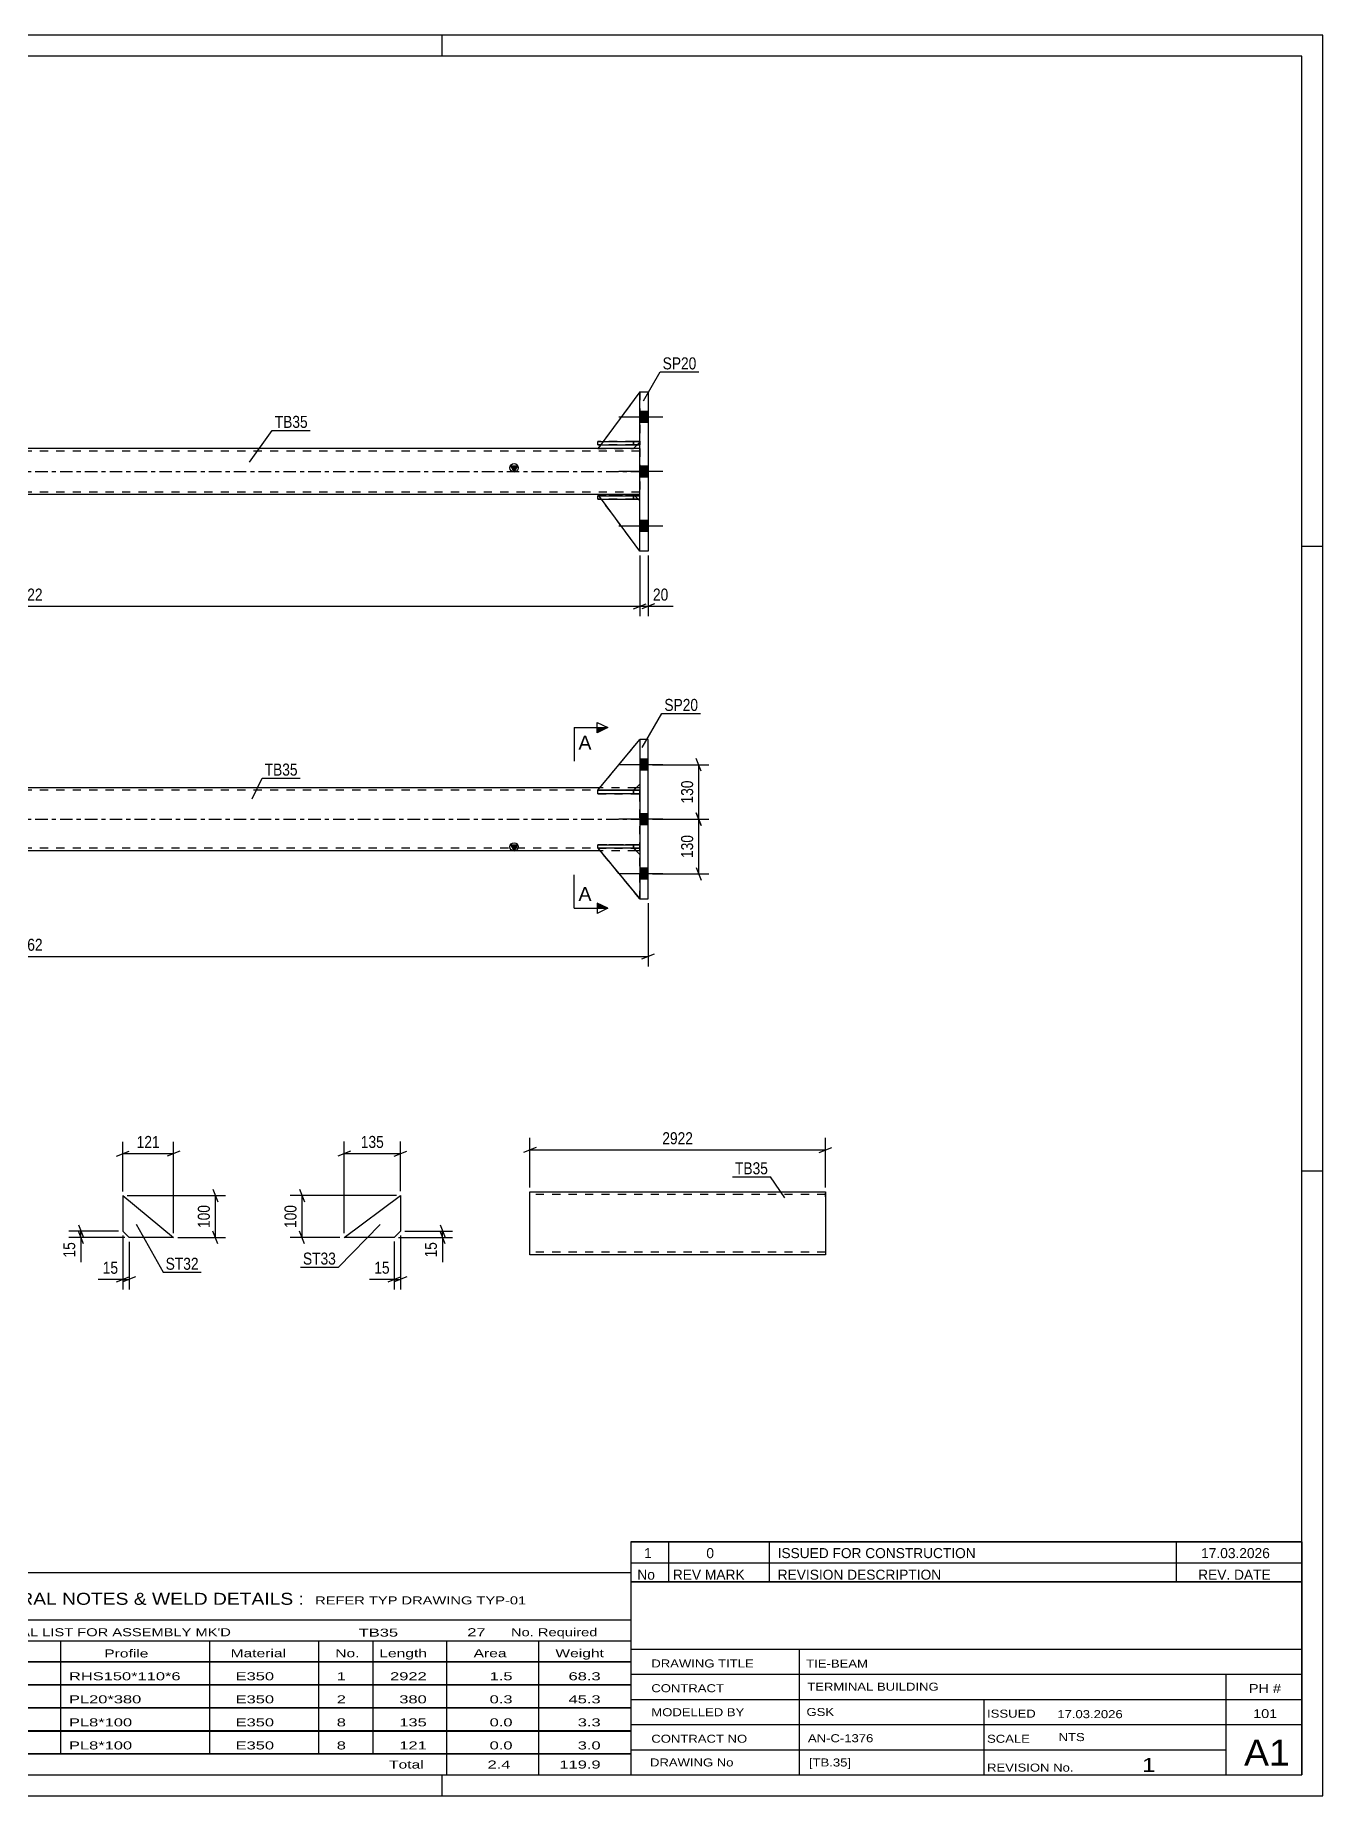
# Model space of a CAD drawing. Header units: millimetres. Extents: x 0 to 594, y 0 to 420.
# Drawn here: x 287 to 594, y 0 to 420 of the extents above; entities that cross this region are included whole.
import ezdxf

# ---------------------------------------------------------------- set-up
doc = ezdxf.new("R2010")
doc.units = ezdxf.units.MM
doc.linetypes.add('DXK_LINE_DOT2', pattern=[3.9198, 1.9599, -1.9599])
doc.linetypes.add('DXK_LINE_DOT3', pattern=[5.9187, 2.979, -0.9799, 0.9799, -0.9799])
doc.styles.add('Arial', font='ARIAL.TTF', dxfattribs={"height": 0.2})
doc.styles.add('Arial Narrow', font='ARIALN.TTF', dxfattribs={"height": 0.2})

# ---------------------------------------------------------------- blocks, each defined once
blk = doc.blocks.new('Unknown-580568547-1163')
at = {"color": 5, "linetype": 'Continuous'}
for p, q in [((594, 420), (0, 420)), ((384, 415), (384, 420)), ((594, 0), (594, 420)), ((589, 415), (5, 415)), ((589, 5), (589, 415)), ((594, 298), (589, 298)), ((594, 149), (589, 149)), ((5, 5), (589, 5)), ((384, 0), (384, 5)), ((0, 0), (594, 0))]:
    blk.add_line(p, q, dxfattribs=at)
blk = doc.blocks.new('Bolt-580568547-1842 - 1836')
at = {"linetype": 'Continuous'}
for points in [[(431.14, 247.26), (431.14, 244.66), (433.14, 244.66), (433.14, 247.26)], [(431.14, 247.26), (431.14, 244.66), (433.14, 244.66), (433.14, 247.26)], [(431.14, 247.26), (431.14, 244.66), (433.14, 244.66), (433.14, 247.26)], [(431.14, 234.26), (431.14, 231.66), (433.14, 231.66), (433.14, 234.26)], [(431.14, 234.26), (431.14, 231.66), (433.14, 231.66), (433.14, 234.26)], [(431.14, 221.26), (431.14, 218.66), (433.14, 218.66), (433.14, 221.26)], [(431.14, 221.26), (431.14, 218.66), (433.14, 218.66), (433.14, 221.26)], [(431.14, 221.26), (431.14, 218.66), (433.14, 218.66), (433.14, 221.26)]]:
    blk.add_hatch(color=1, dxfattribs=at).paths.add_polyline_path(points)
at = {"color": 1, "linetype": 'Continuous'}
for p, q in [((436.64, 245.96), (426.14, 245.96)), ((436.64, 245.96), (426.14, 245.96)), ((436.64, 245.96), (426.14, 245.96)), ((433.14, 247.26), (431.14, 247.26)), ((433.14, 247.26), (431.14, 247.26)), ((433.14, 247.26), (431.14, 247.26)), ((433.14, 244.66), (431.14, 244.66)), ((433.14, 244.66), (431.14, 244.66)), ((433.14, 244.66), (431.14, 244.66)), ((436.64, 232.96), (426.14, 232.96)), ((436.64, 232.96), (426.14, 232.96)), ((433.14, 234.26), (431.14, 234.26)), ((433.14, 234.26), (431.14, 234.26)), ((433.14, 231.66), (431.14, 231.66)), ((433.14, 231.66), (431.14, 231.66)), ((436.64, 219.96), (426.14, 219.96)), ((436.64, 219.96), (426.14, 219.96)), ((436.64, 219.96), (426.14, 219.96)), ((433.14, 221.26), (431.14, 221.26)), ((433.14, 221.26), (431.14, 221.26)), ((433.14, 221.26), (431.14, 221.26)), ((433.14, 218.66), (431.14, 218.66)), ((433.14, 218.66), (431.14, 218.66)), ((433.14, 218.66), (431.14, 218.66))]:
    blk.add_line(p, q, dxfattribs=at)
blk = doc.blocks.new('Part-580568547-1840 - 1836')
at = {"color": 7, "linetype": 'DXK_LINE_DOT2'}
for p, q in [((421.14, 239.87), (431.14, 251.96)), ((421.14, 239.87), (431.14, 251.96)), ((431.14, 251.96), (431.14, 241.37)), ((421.14, 239.87), (421.14, 239.87)), ((429.64, 239.87), (421.14, 239.87)), ((429.64, 239.87), (421.14, 239.87)), ((431.14, 241.37), (429.64, 239.87)), ((429.64, 239.87), (431.14, 241.37)), ((429.64, 239.87), (429.64, 239.87))]:
    blk.add_line(p, q, dxfattribs=at)
blk = doc.blocks.new('Part-580568547-1845 - 1836')
at = {"color": 2, "linetype": 'Continuous'}
for p, q in [((421.14, 226.06), (421.14, 226.86)), ((421.14, 226.86), (431.14, 226.86)), ((431.14, 226.06), (431.14, 226.86)), ((431.14, 226.86), (431.14, 226.86)), ((421.14, 226.06), (421.15, 226.06)), ((431.14, 226.06), (421.97, 226.06)), ((431.14, 226.06), (431.14, 226.06))]:
    blk.add_line(p, q, dxfattribs=at)
at = {"color": 7, "linetype": 'DXK_LINE_DOT2'}
for p, q in [((429.64, 226.86), (421.14, 226.86)), ((429.64, 226.06), (429.64, 226.86)), ((429.64, 226.86), (431.14, 226.86)), ((431.14, 226.06), (431.14, 226.86)), ((421.14, 226.06), (429.64, 226.06)), ((421.97, 226.06), (421.15, 226.06)), ((429.64, 226.06), (431.14, 226.06))]:
    blk.add_line(p, q, dxfattribs=at)
blk = doc.blocks.new('Part-580568547-1854 - 1836')
at = {"color": 7, "linetype": 'DXK_LINE_DOT2'}
for p, q in [((431.14, 239.86), (421.14, 239.86)), ((421.14, 239.86), (431.14, 239.86)), ((421.14, 239.06), (421.14, 239.86)), ((429.64, 239.86), (429.64, 239.06)), ((431.14, 239.06), (431.14, 239.86)), ((429.64, 239.06), (421.14, 239.06)), ((421.14, 239.06), (431.14, 239.06)), ((429.64, 239.06), (431.14, 239.06))]:
    blk.add_line(p, q, dxfattribs=at)
blk = doc.blocks.new('Part-580568547-1859 - 1836')
at = {"color": 2, "linetype": 'Continuous'}
for p, q in [((433.14, 251.96), (431.14, 251.96)), ((431.14, 251.96), (431.14, 213.96)), ((433.14, 213.96), (433.14, 251.96)), ((431.14, 213.96), (433.14, 213.96))]:
    blk.add_line(p, q, dxfattribs=at)
blk = doc.blocks.new('Part-580568547-1862 - 1836')
at = {"color": 2, "linetype": 'Continuous'}
for p, q in [((421.14, 226.07), (421.14, 226.07)), ((421.97, 226.07), (421.14, 226.07)), ((421.14, 226.07), (431.14, 213.96)), ((431.14, 224.57), (429.65, 226.06)), ((431.14, 213.96), (431.14, 213.96)), ((431.14, 213.96), (431.14, 213.96))]:
    blk.add_line(p, q, dxfattribs=at)
at = {"color": 7, "linetype": 'DXK_LINE_DOT2'}
for p, q in [((429.64, 226.07), (421.14, 226.07)), ((431.14, 213.96), (421.14, 226.07)), ((429.64, 226.07), (421.97, 226.07)), ((429.65, 226.06), (429.64, 226.07)), ((429.64, 226.07), (429.64, 226.07)), ((431.14, 224.57), (429.64, 226.07)), ((431.14, 213.96), (431.14, 224.57))]:
    blk.add_line(p, q, dxfattribs=at)
blk = doc.blocks.new('Part-580568547-1865 - 1836')
at = {"color": 7, "linetype": 'DXK_LINE_DOT2'}
for p, q in [((421.14, 226.07), (421.14, 226.07)), ((429.64, 226.07), (421.14, 226.07)), ((421.14, 226.07), (431.14, 213.96)), ((429.64, 226.07), (421.14, 226.07)), ((431.14, 213.96), (421.14, 226.07)), ((431.14, 224.57), (429.64, 226.07)), ((429.64, 226.07), (429.64, 226.07)), ((431.14, 224.57), (429.64, 226.07)), ((431.14, 213.96), (431.14, 224.57))]:
    blk.add_line(p, q, dxfattribs=at)
blk = doc.blocks.new('Part-580568547-1868 - 1836')
at = {"color": 7, "linetype": 'DXK_LINE_DOT2'}
for p, q in [((431.14, 226.86), (421.14, 226.86)), ((421.14, 226.86), (431.14, 226.86)), ((421.14, 226.06), (421.14, 226.86)), ((429.64, 226.86), (429.64, 226.06)), ((431.14, 226.06), (431.14, 226.86)), ((429.64, 226.06), (421.14, 226.06)), ((421.14, 226.06), (431.14, 226.06)), ((429.64, 226.06), (431.14, 226.06))]:
    blk.add_line(p, q, dxfattribs=at)
blk = doc.blocks.new('Part-580568547-1891 - 1836')
at = {"linetype": 'Continuous'}
blk.add_hatch(color=2, dxfattribs=at).paths.add_polyline_path([(401.14, 225.46), (400.34, 226.86), (401.94, 226.86)])
at = {"color": 2, "linetype": 'Continuous'}
for p, q in [((138.99, 240.46), (139.89, 240.46)), ((421.63, 240.46), (148.5, 240.46)), ((431.14, 240.46), (430.23, 240.46)), ((401.14, 225.46), (400.34, 226.86)), ((400.34, 226.86), (401.94, 226.86)), ((401.94, 226.86), (401.14, 225.46)), ((138.99, 225.46), (139.88, 225.46)), ((421.64, 225.46), (148.48, 225.46)), ((431.14, 225.46), (430.25, 225.46))]:
    blk.add_line(p, q, dxfattribs=at)
at = {"color": 7, "linetype": 'DXK_LINE_DOT2'}
for p, q in [((138.99, 240.46), (138.99, 225.46)), ((431.14, 239.86), (138.99, 239.86)), ((148.5, 240.46), (139.89, 240.46)), ((430.23, 240.46), (421.63, 240.46)), ((431.14, 225.46), (431.14, 240.46)), ((431.14, 226.06), (138.99, 226.06)), ((148.48, 225.46), (139.88, 225.46)), ((430.25, 225.46), (421.64, 225.46))]:
    blk.add_line(p, q, dxfattribs=at)
at = {"color": 7, "linetype": 'DXK_LINE_DOT3'}
blk.add_line((138.99, 232.96), (431.14, 232.96), dxfattribs=at)
at = {"color": 2, "linetype": 'Continuous'}
blk.add_circle((401.14, 226.36), 1, dxfattribs=at)
blk = doc.blocks.new('Part-580568547-1898 - 1836')
at = {"color": 2, "linetype": 'Continuous'}
for p, q in [((421.14, 239.87), (431.14, 251.96)), ((421.14, 239.87), (421.14, 239.87)), ((429.64, 239.87), (421.14, 239.87)), ((429.64, 239.87), (431.14, 241.37)), ((429.64, 239.87), (429.64, 239.87))]:
    blk.add_line(p, q, dxfattribs=at)
at = {"color": 7, "linetype": 'DXK_LINE_DOT2'}
for p, q in [((421.14, 239.87), (431.14, 251.96)), ((431.14, 251.96), (431.14, 241.37)), ((429.64, 239.87), (421.14, 239.87)), ((431.14, 241.37), (429.64, 239.87))]:
    blk.add_line(p, q, dxfattribs=at)
blk = doc.blocks.new('Part-580568547-1901 - 1836')
at = {"color": 2, "linetype": 'Continuous'}
for p, q in [((421.14, 239.06), (421.14, 239.86)), ((421.14, 239.86), (431.14, 239.86)), ((431.14, 239.06), (431.14, 239.86)), ((431.14, 239.86), (431.14, 239.86)), ((431.14, 239.06), (421.14, 239.06)), ((431.14, 239.06), (431.14, 239.06))]:
    blk.add_line(p, q, dxfattribs=at)
at = {"color": 7, "linetype": 'DXK_LINE_DOT2'}
for p, q in [((429.64, 239.86), (421.14, 239.86)), ((429.64, 239.06), (429.64, 239.86)), ((429.64, 239.86), (431.14, 239.86)), ((431.14, 239.06), (431.14, 239.86)), ((421.14, 239.06), (429.64, 239.06)), ((429.64, 239.06), (431.14, 239.06))]:
    blk.add_line(p, q, dxfattribs=at)
blk = doc.blocks.new('Part-580568547-2322 - 2314')
at = {"color": 2, "linetype": 'Continuous'}
for p, q in [((404.92, 129.17), (404.92, 144.08)), ((404.92, 144.08), (455.3, 144.08)), ((455.4, 144.08), (475.4, 144.08)), ((475.4, 144.08), (475.4, 143.99)), ((475.4, 143.99), (475.4, 142.88)), ((475.4, 142.88), (475.4, 129.08)), ((404.92, 129.08), (404.92, 129.17)), ((455.3, 129.08), (404.92, 129.08)), ((475.4, 129.08), (455.4, 129.08))]:
    blk.add_line(p, q, dxfattribs=at)
at = {"color": 7, "linetype": 'DXK_LINE_DOT2'}
for p, q in [((455.3, 143.48), (404.92, 143.48)), ((475.4, 143.48), (455.4, 143.48)), ((475.4, 142.88), (475.4, 143.73)), ((404.92, 129.68), (404.92, 129.72)), ((455.3, 129.68), (404.92, 129.68)), ((475.4, 129.68), (455.4, 129.68)), ((475.4, 129.68), (475.4, 129.72))]:
    blk.add_line(p, q, dxfattribs=at)
blk = doc.blocks.new('Part-580568547-1772 - 1766')
at = {"color": 2, "linetype": 'Continuous'}
for p, q in [((360.6, 133.2), (374.09, 143.2)), ((374.09, 143.2), (374.09, 134.7)), ((374.09, 134.7), (372.59, 133.2)), ((372.59, 133.2), (360.6, 133.2))]:
    blk.add_line(p, q, dxfattribs=at)
blk = doc.blocks.new('Part-580568547-2025 - 2023')
at = {"color": 2, "linetype": 'Continuous'}
for p, q in [((421.14, 322.29), (421.14, 323.09)), ((421.14, 323.09), (431.14, 323.09)), ((421.14, 322.29), (431.14, 322.29)), ((431.14, 323.09), (431.14, 323.09)), ((431.14, 323.09), (431.14, 322.29))]:
    blk.add_line(p, q, dxfattribs=at)
at = {"color": 7, "linetype": 'DXK_LINE_DOT2'}
for p, q in [((429.64, 323.09), (421.14, 323.09)), ((429.64, 322.29), (421.14, 322.29)), ((431.14, 323.09), (429.64, 323.09)), ((429.64, 323.09), (429.64, 322.29)), ((429.64, 322.29), (431.14, 322.29))]:
    blk.add_line(p, q, dxfattribs=at)
blk = doc.blocks.new('Part-580568547-2026 - 2023')
at = {"color": 7, "linetype": 'DXK_LINE_DOT2'}
for p, q in [((421.14, 309.29), (421.14, 310.09)), ((429.64, 310.09), (421.14, 310.09)), ((421.14, 310.09), (431.14, 310.09)), ((429.64, 309.29), (421.14, 309.29)), ((421.14, 309.29), (431.14, 309.29)), ((429.64, 309.29), (429.64, 310.09)), ((429.64, 310.09), (431.14, 310.09)), ((431.14, 309.29), (429.64, 309.29)), ((431.14, 309.29), (431.14, 310.09)), ((431.14, 309.29), (431.14, 309.29))]:
    blk.add_line(p, q, dxfattribs=at)
blk = doc.blocks.new('Part-580568547-2027 - 2023')
at = {"color": 7, "linetype": 'DXK_LINE_DOT2'}
for p, q in [((421.14, 322.29), (421.14, 323.09)), ((429.64, 323.09), (421.14, 323.09)), ((421.14, 323.09), (431.14, 323.09)), ((429.64, 322.29), (421.14, 322.29)), ((421.14, 322.29), (431.14, 322.29)), ((429.64, 322.29), (429.64, 323.09)), ((429.64, 323.09), (431.14, 323.09)), ((431.14, 322.29), (429.64, 322.29)), ((431.14, 322.29), (431.14, 323.09)), ((431.14, 322.29), (431.14, 322.29))]:
    blk.add_line(p, q, dxfattribs=at)
blk = doc.blocks.new('Part-580568547-2028 - 2023')
at = {"color": 7, "linetype": 'DXK_LINE_DOT2'}
for p, q in [((431.14, 334.9), (421.14, 321.4)), ((431.14, 322.9), (431.14, 334.9)), ((421.14, 321.4), (429.64, 321.4)), ((429.64, 321.4), (431.14, 322.9))]:
    blk.add_line(p, q, dxfattribs=at)
blk = doc.blocks.new('Bolt-580568547-2053 - 2023')
at = {"linetype": 'Continuous'}
for points in [[(431.14, 330.2), (431.14, 327.6), (433.14, 327.6), (433.14, 330.2)], [(431.14, 330.2), (431.14, 327.6), (433.14, 327.6), (433.14, 330.2)], [(431.14, 330.2), (431.14, 327.6), (433.14, 327.6), (433.14, 330.2)], [(431.14, 317.2), (431.14, 314.6), (433.14, 314.6), (433.14, 317.2)], [(431.14, 317.2), (431.14, 314.6), (433.14, 314.6), (433.14, 317.2)], [(431.14, 304.2), (431.14, 301.6), (433.14, 301.6), (433.14, 304.2)], [(431.14, 304.2), (431.14, 301.6), (433.14, 301.6), (433.14, 304.2)], [(431.14, 304.2), (431.14, 301.6), (433.14, 301.6), (433.14, 304.2)]]:
    blk.add_hatch(color=1, dxfattribs=at).paths.add_polyline_path(points)
at = {"color": 1, "linetype": 'Continuous'}
for p, q in [((436.64, 328.9), (426.14, 328.9)), ((436.64, 328.9), (426.14, 328.9)), ((436.64, 328.9), (426.14, 328.9)), ((433.14, 330.2), (431.14, 330.2)), ((433.14, 330.2), (431.14, 330.2)), ((433.14, 330.2), (431.14, 330.2)), ((433.14, 327.6), (431.14, 327.6)), ((433.14, 327.6), (431.14, 327.6)), ((433.14, 327.6), (431.14, 327.6)), ((436.64, 315.9), (426.14, 315.9)), ((436.64, 315.9), (426.14, 315.9)), ((433.14, 317.2), (431.14, 317.2)), ((433.14, 317.2), (431.14, 317.2)), ((433.14, 314.6), (431.14, 314.6)), ((433.14, 314.6), (431.14, 314.6)), ((436.64, 302.9), (426.14, 302.9)), ((436.64, 302.9), (426.14, 302.9)), ((436.64, 302.9), (426.14, 302.9)), ((433.14, 304.2), (431.14, 304.2)), ((433.14, 304.2), (431.14, 304.2)), ((433.14, 304.2), (431.14, 304.2)), ((433.14, 301.6), (431.14, 301.6)), ((433.14, 301.6), (431.14, 301.6)), ((433.14, 301.6), (431.14, 301.6))]:
    blk.add_line(p, q, dxfattribs=at)
blk = doc.blocks.new('Part-580568547-2039 - 2023')
at = {"linetype": 'Continuous'}
blk.add_hatch(color=2, dxfattribs=at).paths.add_polyline_path([(401.14, 315.9), (400.34, 317.3), (401.94, 317.3)])
at = {"color": 2, "linetype": 'Continuous'}
for p, q in [((138.99, 321.4), (140.49, 321.4)), ((421.14, 321.4), (148.99, 321.4)), ((431.14, 321.4), (429.64, 321.4)), ((401.14, 315.9), (400.34, 317.3)), ((400.34, 317.3), (401.94, 317.3)), ((401.94, 317.3), (401.14, 315.9)), ((138.99, 310.4), (140.49, 310.4)), ((421.14, 310.4), (148.99, 310.4)), ((431.14, 310.4), (429.64, 310.4))]:
    blk.add_line(p, q, dxfattribs=at)
at = {"color": 7, "linetype": 'DXK_LINE_DOT2'}
for p, q in [((138.99, 321.4), (138.99, 310.4)), ((431.14, 320.8), (138.99, 320.8)), ((148.99, 321.4), (140.49, 321.4)), ((429.64, 321.4), (421.14, 321.4)), ((431.14, 321.4), (431.14, 310.4)), ((431.14, 311), (138.99, 311)), ((148.99, 310.4), (140.49, 310.4)), ((429.64, 310.4), (421.14, 310.4))]:
    blk.add_line(p, q, dxfattribs=at)
at = {"color": 7, "linetype": 'DXK_LINE_DOT3'}
blk.add_line((138.99, 315.9), (431.14, 315.9), dxfattribs=at)
at = {"color": 2, "linetype": 'Continuous'}
blk.add_circle((401.14, 316.8), 1, dxfattribs=at)
blk = doc.blocks.new('Part-580568547-2044 - 2023')
at = {"color": 2, "linetype": 'Continuous'}
for p, q in [((431.14, 296.9), (431.14, 334.9)), ((431.14, 334.9), (433.14, 334.9)), ((433.14, 334.9), (433.14, 296.9)), ((433.14, 296.9), (431.14, 296.9))]:
    blk.add_line(p, q, dxfattribs=at)
blk = doc.blocks.new('Part-580568547-2045 - 2023')
at = {"color": 2, "linetype": 'Continuous'}
for p, q in [((431.14, 334.9), (422.39, 323.09)), ((421.8, 322.29), (421.14, 321.4)), ((429.64, 321.4), (421.14, 321.4)), ((430.53, 322.29), (429.64, 321.4))]:
    blk.add_line(p, q, dxfattribs=at)
at = {"color": 7, "linetype": 'DXK_LINE_DOT2'}
for p, q in [((431.14, 334.9), (431.14, 322.9)), ((422.39, 323.09), (421.8, 322.29)), ((431.14, 322.9), (430.53, 322.29))]:
    blk.add_line(p, q, dxfattribs=at)
blk = doc.blocks.new('Part-580568547-2052 - 2023')
at = {"color": 7, "linetype": 'DXK_LINE_DOT2'}
for p, q in [((431.14, 296.9), (421.14, 310.4)), ((421.14, 310.4), (429.64, 310.4)), ((429.64, 310.4), (421.14, 310.4)), ((429.64, 310.4), (431.14, 308.9)), ((429.64, 310.4), (429.64, 310.4)), ((429.64, 310.4), (431.14, 308.9)), ((431.14, 308.9), (431.14, 308.9)), ((431.14, 296.9), (431.14, 308.9))]:
    blk.add_line(p, q, dxfattribs=at)
blk = doc.blocks.new('Part-580568547-2061 - 2023')
at = {"color": 2, "linetype": 'Continuous'}
for p, q in [((421.14, 309.29), (421.14, 310.09)), ((421.14, 310.09), (431.14, 310.09)), ((421.14, 309.29), (431.14, 309.29)), ((431.14, 310.09), (431.14, 310.09)), ((431.14, 309.29), (431.14, 310.09))]:
    blk.add_line(p, q, dxfattribs=at)
at = {"color": 7, "linetype": 'DXK_LINE_DOT2'}
for p, q in [((429.64, 310.09), (421.14, 310.09)), ((429.64, 309.29), (421.14, 309.29)), ((431.14, 310.09), (429.64, 310.09)), ((429.64, 310.09), (429.64, 309.29)), ((429.64, 309.29), (431.14, 309.29)), ((431.14, 309.29), (431.14, 309.29))]:
    blk.add_line(p, q, dxfattribs=at)
blk = doc.blocks.new('Part-580568547-2062 - 2023')
at = {"color": 2, "linetype": 'Continuous'}
for p, q in [((421.14, 310.4), (421.14, 310.4)), ((429.64, 310.4), (421.14, 310.4)), ((421.38, 310.09), (421.14, 310.4)), ((431.14, 296.9), (421.97, 309.29)), ((429.64, 310.4), (429.64, 310.4)), ((429.96, 310.09), (429.64, 310.4)), ((431.14, 308.9), (430.76, 309.29))]:
    blk.add_line(p, q, dxfattribs=at)
at = {"color": 7, "linetype": 'DXK_LINE_DOT2'}
for p, q in [((421.14, 310.4), (429.64, 310.4)), ((421.97, 309.29), (421.38, 310.09)), ((429.64, 310.4), (431.14, 308.9)), ((430.76, 309.29), (429.96, 310.09)), ((431.14, 308.9), (431.14, 308.9)), ((431.14, 296.9), (431.14, 308.9)), ((431.14, 296.9), (431.14, 296.9))]:
    blk.add_line(p, q, dxfattribs=at)
blk = doc.blocks.new('Part-580568547-1711 - 1705')
at = {"color": 2, "linetype": 'Continuous'}
for p, q in [((307.84, 143.19), (307.84, 134.69)), ((307.84, 143.19), (319.93, 133.19)), ((307.84, 134.69), (309.34, 133.19)), ((319.93, 133.19), (309.34, 133.19))]:
    blk.add_line(p, q, dxfattribs=at)
blk = doc.blocks.new('StraightDimension-580568547-1913 - 1836')
at = {"color": 7, "linetype": 'Continuous'}
for p, q in [((434.14, 245.96), (447.59, 245.96)), ((445.79, 244.46), (444.59, 247.46)), ((445.19, 232.96), (445.19, 245.96)), ((434.14, 232.96), (447.59, 232.96)), ((444.59, 234.46), (445.79, 231.46))]:
    blk.add_line(p, q, dxfattribs=at)
at = {"color": 0}
blk.add_wipeout([(444.44, 242.8), (440.24, 242.8), (440.24, 236.12), (444.44, 236.12)], dxfattribs=at)
at = {"color": 3, "style": 'Arial Narrow'}
blk.add_text('130', height=2.863, rotation=90.0002, dxfattribs=at).set_placement((443.84, 236.72))
blk = doc.blocks.new('StraightDimension-580568547-1926 - 1836')
at = {"color": 7, "linetype": 'Continuous'}
for p, q in [((434.14, 232.96), (447.59, 232.96)), ((445.79, 231.46), (444.59, 234.46)), ((445.19, 219.96), (445.19, 232.96)), ((434.14, 219.96), (447.59, 219.96)), ((444.59, 221.46), (445.79, 218.46))]:
    blk.add_line(p, q, dxfattribs=at)
at = {"color": 0}
blk.add_wipeout([(444.44, 229.8), (440.24, 229.8), (440.24, 223.12), (444.44, 223.12)], dxfattribs=at)
at = {"color": 3, "style": 'Arial Narrow'}
blk.add_text('130', height=2.863, rotation=90.0002, dxfattribs=at).set_placement((443.84, 223.72))
blk = doc.blocks.new('StraightDimension-580568547-1967 - 1836')
at = {"color": 7, "linetype": 'Continuous'}
for p, q in [((136.99, 212.96), (136.99, 197.84)), ((433.14, 212.96), (433.14, 197.84)), ((138.49, 200.84), (135.49, 199.64)), ((136.99, 200.24), (433.14, 200.24)), ((431.64, 199.64), (434.64, 200.84))]:
    blk.add_line(p, q, dxfattribs=at)
at = {"color": 0}
blk.add_wipeout([(289.32, 200.99), (289.32, 205.19), (280.81, 205.19), (280.81, 200.99)], dxfattribs=at)
at = {"color": 3, "style": 'Arial Narrow'}
blk.add_text('2962', height=2.863, dxfattribs=at).set_placement((281.41, 201.59))
blk = doc.blocks.new('StraightDimension-580568547-2325 - 2314')
at = {"color": 7, "linetype": 'Continuous'}
for p, q in [((404.92, 145.08), (404.92, 156.93)), ((475.4, 145.08), (475.4, 156.93)), ((406.42, 154.68), (403.42, 153.48)), ((404.92, 154.08), (475.4, 154.08)), ((473.9, 153.48), (476.9, 154.68))]:
    blk.add_line(p, q, dxfattribs=at)
at = {"color": 0}
blk.add_wipeout([(444.41, 154.83), (444.41, 159.03), (435.9, 159.03), (435.9, 154.83)], dxfattribs=at)
at = {"color": 3, "style": 'Arial Narrow'}
blk.add_text('2922', height=2.863, dxfattribs=at).set_placement((436.5, 155.43))
blk = doc.blocks.new('StraightDimension-580568547-1786 - 1766')
at = {"color": 7, "linetype": 'Continuous'}
for p, q in [((373.09, 143.2), (347.75, 143.2)), ((350, 144.7), (351.2, 141.7)), ((350.6, 133.2), (350.6, 143.2)), ((351.2, 131.7), (350, 134.7)), ((359.6, 133.2), (347.75, 133.2))]:
    blk.add_line(p, q, dxfattribs=at)
at = {"color": 0}
blk.add_wipeout([(349.85, 141.54), (345.65, 141.54), (345.65, 134.85), (349.85, 134.85)], dxfattribs=at)
at = {"color": 3, "style": 'Arial Narrow'}
blk.add_text('100', height=2.863, rotation=90.0002, dxfattribs=at).set_placement((349.25, 135.45))
blk = doc.blocks.new('StraightDimension-580568547-1774 - 1766')
at = {"color": 7, "linetype": 'Continuous'}
for p, q in [((375.09, 134.7), (386.49, 134.7)), ((383.49, 136.2), (384.69, 133.2)), ((384.69, 131.7), (383.49, 134.7)), ((384.09, 133.2), (384.09, 134.7)), ((373.59, 133.2), (386.49, 133.2))]:
    blk.add_line(p, q, dxfattribs=at)
at = {"color": 0}
blk.add_wipeout([(383.34, 132.67), (379.14, 132.67), (379.14, 127.82), (383.34, 127.82)], dxfattribs=at)
at = {"color": 7, "linetype": 'Continuous'}
blk.add_line((384.09, 133.2), (384.09, 127.29), dxfattribs=at)
blk.add_line((384.09, 133.2), (384.09, 127.29), dxfattribs=at)
at = {"color": 3, "style": 'Arial Narrow'}
blk.add_text('15', height=2.863, rotation=90.0002, dxfattribs=at).set_placement((382.74, 128.42))
blk = doc.blocks.new('StraightDimension-580568547-1798 - 1766')
at = {"color": 7, "linetype": 'Continuous'}
for p, q in [((372.59, 132.2), (372.59, 120.8)), ((374.09, 133.7), (374.09, 120.8)), ((371.09, 122.6), (374.09, 123.8)), ((375.59, 123.8), (372.59, 122.6)), ((372.59, 123.2), (374.09, 123.2))]:
    blk.add_line(p, q, dxfattribs=at)
at = {"color": 0}
blk.add_wipeout([(372.07, 123.95), (372.07, 128.15), (367.21, 128.15), (367.21, 123.95)], dxfattribs=at)
at = {"color": 7, "linetype": 'Continuous'}
blk.add_line((372.59, 123.2), (366.69, 123.2), dxfattribs=at)
blk.add_line((372.59, 123.2), (366.69, 123.2), dxfattribs=at)
at = {"color": 3, "style": 'Arial Narrow'}
blk.add_text('15', height=2.863, dxfattribs=at).set_placement((367.81, 124.55))
blk = doc.blocks.new('StraightDimension-580568547-1812 - 1766')
at = {"color": 7, "linetype": 'Continuous'}
for p, q in [((360.6, 134.2), (360.6, 156.05)), ((374.09, 144.2), (374.09, 156.05)), ((362.1, 153.8), (359.1, 152.6)), ((360.6, 153.2), (374.09, 153.2)), ((372.59, 152.6), (375.59, 153.8))]:
    blk.add_line(p, q, dxfattribs=at)
at = {"color": 0}
blk.add_wipeout([(370.69, 153.95), (370.69, 158.15), (364, 158.15), (364, 153.95)], dxfattribs=at)
at = {"color": 3, "style": 'Arial Narrow'}
blk.add_text('135', height=2.863, dxfattribs=at).set_placement((364.6, 154.55))
blk = doc.blocks.new('StraightDimension-580568547-2115 - 2023')
at = {"color": 7, "linetype": 'Continuous'}
for p, q in [((431.14, 295.9), (431.14, 281.37)), ((433.14, 295.9), (433.14, 281.37)), ((429.64, 283.17), (432.64, 284.37)), ((431.14, 283.77), (433.14, 283.77)), ((434.64, 284.37), (431.64, 283.17))]:
    blk.add_line(p, q, dxfattribs=at)
at = {"color": 0}
blk.add_wipeout([(438.52, 284.52), (438.52, 288.72), (433.67, 288.72), (433.67, 284.52)], dxfattribs=at)
at = {"color": 7, "linetype": 'Continuous'}
blk.add_line((433.14, 283.77), (439.05, 283.77), dxfattribs=at)
blk.add_line((433.14, 283.77), (439.05, 283.77), dxfattribs=at)
at = {"color": 3, "style": 'Arial Narrow'}
blk.add_text('20', height=2.863, dxfattribs=at).set_placement((434.27, 285.12))
blk = doc.blocks.new('StraightDimension-580568547-2093 - 2023')
at = {"color": 7, "linetype": 'Continuous'}
for p, q in [((138.99, 295.9), (138.99, 281.37)), ((431.14, 295.9), (431.14, 281.37)), ((140.49, 284.37), (137.49, 283.17)), ((138.99, 283.77), (431.14, 283.77)), ((429.64, 283.17), (432.64, 284.37))]:
    blk.add_line(p, q, dxfattribs=at)
at = {"color": 0}
blk.add_wipeout([(289.32, 284.52), (289.32, 288.72), (280.81, 288.72), (280.81, 284.52)], dxfattribs=at)
at = {"color": 3, "style": 'Arial Narrow'}
blk.add_text('2922', height=2.863, dxfattribs=at).set_placement((281.41, 285.12))
blk = doc.blocks.new('StraightDimension-580568547-1750 - 1705')
at = {"color": 7, "linetype": 'Continuous'}
for p, q in [((308.84, 143.19), (332.34, 143.19)), ((329.34, 144.69), (330.54, 141.69)), ((329.94, 133.19), (329.94, 143.19)), ((330.54, 131.69), (329.34, 134.69)), ((320.94, 133.19), (332.34, 133.19))]:
    blk.add_line(p, q, dxfattribs=at)
at = {"color": 0}
blk.add_wipeout([(329.19, 141.53), (324.99, 141.53), (324.99, 134.85), (329.19, 134.85)], dxfattribs=at)
at = {"color": 3, "style": 'Arial Narrow'}
blk.add_text('100', height=2.863, rotation=90.0002, dxfattribs=at).set_placement((328.59, 135.45))
blk = doc.blocks.new('StraightDimension-580568547-1726 - 1705')
at = {"color": 7, "linetype": 'Continuous'}
for p, q in [((306.84, 134.69), (294.99, 134.69)), ((297.24, 136.19), (298.44, 133.19)), ((298.44, 131.69), (297.24, 134.69)), ((297.84, 133.19), (297.84, 134.69)), ((308.34, 133.19), (294.99, 133.19))]:
    blk.add_line(p, q, dxfattribs=at)
at = {"color": 0}
blk.add_wipeout([(297.09, 132.67), (292.89, 132.67), (292.89, 127.81), (297.09, 127.81)], dxfattribs=at)
at = {"color": 7, "linetype": 'Continuous'}
blk.add_line((297.84, 133.19), (297.84, 127.29), dxfattribs=at)
blk.add_line((297.84, 133.19), (297.84, 127.29), dxfattribs=at)
at = {"color": 3, "style": 'Arial Narrow'}
blk.add_text('15', height=2.863, rotation=90.0002, dxfattribs=at).set_placement((296.49, 128.41))
blk = doc.blocks.new('StraightDimension-580568547-1739 - 1705')
at = {"color": 7, "linetype": 'Continuous'}
for p, q in [((307.84, 133.69), (307.84, 120.79)), ((309.34, 132.19), (309.34, 120.79)), ((306.34, 122.59), (309.34, 123.79)), ((310.84, 123.79), (307.84, 122.59)), ((307.84, 123.19), (309.34, 123.19))]:
    blk.add_line(p, q, dxfattribs=at)
at = {"color": 0}
blk.add_wipeout([(307.32, 123.94), (307.32, 128.14), (302.46, 128.14), (302.46, 123.94)], dxfattribs=at)
at = {"color": 7, "linetype": 'Continuous'}
blk.add_line((307.84, 123.19), (301.94, 123.19), dxfattribs=at)
blk.add_line((307.84, 123.19), (301.94, 123.19), dxfattribs=at)
at = {"color": 3, "style": 'Arial Narrow'}
blk.add_text('15', height=2.863, dxfattribs=at).set_placement((303.06, 124.54))
blk = doc.blocks.new('StraightDimension-580568547-1715 - 1705')
at = {"color": 7, "linetype": 'Continuous'}
for p, q in [((307.84, 144.19), (307.84, 156.04)), ((319.94, 134.19), (319.94, 156.04)), ((306.34, 152.59), (309.34, 153.79)), ((307.84, 153.19), (319.94, 153.19)), ((321.44, 153.79), (318.44, 152.59))]:
    blk.add_line(p, q, dxfattribs=at)
at = {"color": 0}
blk.add_wipeout([(317.23, 153.94), (317.23, 158.14), (310.55, 158.14), (310.55, 153.94)], dxfattribs=at)
at = {"color": 3, "style": 'Arial Narrow'}
blk.add_text('121', height=2.863, dxfattribs=at).set_placement((311.15, 154.54))
blk = doc.blocks.new('Unknown-580568547-3361')
at = {"color": 7, "linetype": 'Continuous'}
for p, q in [((429, 51.05), (429, 5)), ((429, 51.05), (589, 51.05)), ((589, 51), (589, 5)), ((429, 35), (589, 35)), ((469.14, 35), (469.14, 5)), ((429, 29), (589, 29)), ((571, 5.05), (571, 29.05)), ((429, 23), (589, 23)), ((513.14, 23), (513.14, 5)), ((429, 17), (589, 17)), ((429, 11), (571, 11)), ((429, 5), (589, 5))]:
    blk.add_line(p, q, dxfattribs=at)
at = {"color": 7, "style": 'Arial Narrow'}
for s, height, width, p in [('DRAWING TITLE', 1.9089, 1.425378, (433.88, 30.61)), ('TIE-BEAM', 1.909, 1.425378, (470.81, 30.59)), ('CONTRACT', 1.909, 1.425378, (433.88, 24.71)), ('TERMINAL BUILDING', 1.9089, 1.425378, (471.06, 25.07)), ('MODELLED BY', 1.9089, 1.425378, (433.88, 18.98)), ('GSK', 1.909, 1.425378, (470.88, 19.04)), ('ISSUED', 1.909, 1.425378, (513.94, 18.64)), ('17.03.2026', 1.909, 1.425378, (530.69, 18.52)), ('CONTRACT NO', 1.9089, 1.425378, (433.88, 12.66)), ('AN-C-1376', 1.909, 1.425378, (471.23, 12.78)), ('SCALE', 1.909, 1.425378, (513.94, 12.65)), ('A1', 6.204, 1.25, (575.24, 7.2)), ('DRAWING No', 1.909, 1.425378, (433.56, 7)), ('[TB.35]', 1.909, 1.425378, (471.46, 6.99)), ('1', 3.34, 1.5, (550.91, 5.68)), ('REVISION No.', 1.9089, 1.425378, (513.94, 5.77))]:
    blk.add_text(s, height=height, dxfattribs=dict(at, width=width)).set_placement(p)
at = {"color": 7, "linetype": 'Continuous', "style": 'Arial Narrow'}
for s, height, width, p in [('PH #', 2.1, 1.42538, (576.4, 24.55)), ('101', 2.1, 1.42538, (577.41, 18.55)), ('NTS', 1.909, 1.425378, (531, 13.05))]:
    blk.add_text(s, height=height, dxfattribs=dict(at, width=width)).set_placement(p)
blk = doc.blocks.new('Unknown-580568547-3362')
at = {"color": 7, "linetype": 'Continuous'}
for p, q in [((429, 60.55), (589, 60.55)), ((589, 60.55), (429, 60.55)), ((429, 60.55), (429, 55.55)), ((438, 60.55), (438, 55.55)), ((462, 60.55), (462, 55.55)), ((559, 60.55), (559, 55.55)), ((589, 60.55), (589, 55.55)), ((429, 55.55), (589, 55.55)), ((429, 55.55), (429, 51.05)), ((429, 55.55), (589, 55.55)), ((438, 55.55), (438, 51.05)), ((462, 55.55), (462, 51.05)), ((559, 55.55), (559, 51.05)), ((589, 55.55), (589, 51.05)), ((589, 51.05), (429, 51.05))]:
    blk.add_line(p, q, dxfattribs=at)
at = {"color": 7, "linetype": 'Continuous', "style": 'Arial Narrow'}
for s, height, width, p in [('1', 2.39, 1.196471, (432.16, 56.7)), ('0', 2.39, 1.196471, (447, 56.7)), ('ISSUED FOR CONSTRUCTION', 2.3861, 1.196471, (464, 56.7)), ('17.03.2026', 2.386, 1.196471, (565, 56.7)), ('No', 2.386, 1.2, (430.54, 51.55)), ('REV MARK', 2.386, 1.2, (439, 51.55)), ('REVISION DESCRIPTION', 2.3861, 1.2, (464, 51.55)), ('REV. DATE', 2.386, 1.2, (564.28, 51.55))]:
    blk.add_text(s, height=height, dxfattribs=dict(at, width=width)).set_placement(p)
blk = doc.blocks.new('Unknown-580568547-3363')
at = {"color": 7, "linetype": 'Continuous'}
for p, q in [((269, 53.25), (429, 53.25)), ((269, 42), (269, 53.25)), ((429, 53.25), (429, 42)), ((269, 42), (429, 42)), ((269, 42), (269, 37)), ((429, 42), (429, 37)), ((269, 37), (429, 37)), ((269, 37), (269, 32)), ((293, 37), (293, 32)), ((328.5, 37), (328.5, 32)), ((354.5, 37), (354.5, 32)), ((367.5, 37), (367.5, 32)), ((385, 37), (385, 32)), ((407, 37), (407, 32)), ((429, 37), (429, 32)), ((269, 32), (429, 32)), ((269, 31.95), (269, 26.55)), ((269, 31.95), (429, 31.95)), ((293, 32), (293, 26.5)), ((328.5, 32), (328.5, 26.5)), ((354.5, 32), (354.5, 26.5)), ((367.5, 32), (367.5, 26.5)), ((385, 32), (385, 26.5)), ((407, 32), (407, 26.5)), ((429, 31.95), (429, 26.55)), ((269, 26.55), (429, 26.55)), ((269, 26.45), (269, 21.05)), ((269, 26.45), (429, 26.45)), ((293, 26.5), (293, 21)), ((328.5, 26.5), (328.5, 21)), ((354.5, 26.5), (354.5, 21)), ((367.5, 26.5), (367.5, 21)), ((385, 26.5), (385, 21)), ((407, 26.5), (407, 21)), ((429, 26.45), (429, 21.05)), ((269, 21.05), (429, 21.05)), ((293, 21), (293, 15.5)), ((328.5, 21), (328.5, 15.5)), ((354.5, 21), (354.5, 15.5)), ((367.5, 21), (367.5, 15.5)), ((385, 21), (385, 15.5)), ((407, 21), (407, 15.5)), ((269, 20.95), (269, 15.55)), ((269, 20.95), (429, 20.95)), ((429, 20.95), (429, 15.55)), ((269, 15.55), (429, 15.55)), ((269, 15.45), (269, 10.05)), ((269, 15.45), (429, 15.45)), ((293, 15.5), (293, 10)), ((328.5, 15.5), (328.5, 10)), ((354.5, 15.5), (354.5, 10)), ((367.5, 15.5), (367.5, 10)), ((385, 15.5), (385, 10)), ((407, 15.5), (407, 10)), ((429, 15.45), (429, 10.05)), ((269, 10.05), (429, 10.05)), ((269, 10), (429, 10)), ((269, 10), (269, 5)), ((385, 10), (385, 5)), ((407, 10), (407, 5)), ((429, 10), (429, 5)), ((269, 5), (429, 5))]:
    blk.add_line(p, q, dxfattribs=at)
at = {"color": 7, "style": 'Arial Narrow'}
for s, height, width, p in [('GENERAL NOTES & WELD DETAILS :', 2.8633, 1.4, (270.15, 45.56)), ('REFER TYP DRAWING TYP-01', 1.9089, 1.6, (353.7, 45.66)), ("MATERIAL LIST FOR ASSEMBLY MK'D", 1.9089, 1.6, (270.15, 38.06)), ('TB35', 1.909, 1.794707, (364.1, 37.97)), ('27', 1.909, 1.794707, (389.99, 38.06)), ('No. Required', 1.9089, 1.6, (400.41, 38.06)), ('Mark', 1.909, 1.7, (270.34, 33)), ('Profile', 1.909, 1.7, (303.41, 33)), ('Material', 1.909, 1.7, (333.54, 33.06)), ('No.', 1.909, 1.7, (358.5, 33.06)), ('Length', 1.909, 1.7, (369, 33.06)), ('Area', 1.909, 1.7, (391.5, 33.06)), ('Weight', 1.909, 1.7, (411, 33.06))]:
    blk.add_text(s, height=height, dxfattribs=dict(at, width=width)).set_placement(p)
at = {"color": 7, "linetype": 'Continuous', "style": 'Arial Narrow'}
for s, height, width, p in [('TB35', 1.909, 1.794707, (270.5, 27.56)), ('RHS150*110*6', 1.9089, 1.794707, (295, 27.56)), ('E350', 1.909, 1.794707, (334.74, 27.56)), ('1', 1.91, 1.794707, (358.86, 27.56)), ('2922', 1.909, 1.794707, (371.58, 27.56)), ('1.5', 1.909, 1.794707, (395.32, 27.56)), ('68.3', 1.909, 1.794707, (414.14, 27.56)), ('SP20', 1.909, 1.794707, (270.5, 22.06)), ('PL20*380', 1.909, 1.794707, (295, 22.06)), ('E350', 1.909, 1.794707, (334.74, 22.06)), ('2', 1.91, 1.794707, (358.86, 22.06)), ('380', 1.909, 1.794707, (373.77, 22.06)), ('0.3', 1.909, 1.794707, (395.32, 22.06)), ('45.3', 1.909, 1.794707, (414.14, 22.06)), ('ST33', 1.909, 1.794707, (270.5, 16.56)), ('PL8*100', 1.909, 1.794707, (295, 16.56)), ('E350', 1.909, 1.794707, (334.74, 16.56)), ('8', 1.91, 1.794707, (358.86, 16.56)), ('135', 1.909, 1.794707, (373.77, 16.56)), ('0.0', 1.909, 1.794707, (395.32, 16.56)), ('3.3', 1.909, 1.794707, (416.33, 16.56)), ('ST32', 1.909, 1.794707, (270.5, 11.06)), ('PL8*100', 1.909, 1.794707, (295, 11.06)), ('E350', 1.909, 1.794707, (334.74, 11.06)), ('8', 1.91, 1.794707, (358.86, 11.06)), ('121', 1.909, 1.794707, (373.77, 11.06)), ('0.0', 1.909, 1.794707, (395.32, 11.06)), ('3.0', 1.909, 1.794707, (416.33, 11.06)), ('Total', 1.909, 1.7, (371.33, 6.5)), ('2.4', 1.909, 1.794707, (394.83, 6.5)), ('119.9', 1.909, 1.794707, (411.96, 6.5))]:
    blk.add_text(s, height=height, dxfattribs=dict(at, width=width)).set_placement(p)
blk = doc.blocks.new('Mark-580568547-1855 - 1836')
at = {"color": 0}
blk.add_wipeout([(445.03, 258.8), (445.03, 261.8), (436.99, 261.8), (436.99, 258.8)], dxfattribs=at)
blk.add_wipeout([(445.03, 258.8), (445.03, 261.8), (436.99, 261.8), (436.99, 258.8)], dxfattribs=at)
at = {"color": 30, "linetype": 'Continuous'}
for p, q in [((431.69, 250.1), (436.39, 258.2)), ((436.39, 258.2), (445.63, 258.2))]:
    blk.add_line(p, q, dxfattribs=at)
at = {"color": 3, "style": 'Arial Narrow'}
blk.add_text('SP20', height=2.863, dxfattribs=at).set_placement((436.99, 258.8))
blk = doc.blocks.new('Mark-580568547-1887 - 1836')
at = {"color": 0}
blk.add_wipeout([(349.53, 243.37), (349.53, 246.37), (341.67, 246.37), (341.67, 243.37)], dxfattribs=at)
blk.add_wipeout([(349.53, 243.37), (349.53, 246.37), (341.67, 246.37), (341.67, 243.37)], dxfattribs=at)
at = {"color": 30, "linetype": 'Continuous'}
for p, q in [((338.71, 237.87), (341.07, 242.77)), ((341.07, 242.77), (350.13, 242.77))]:
    blk.add_line(p, q, dxfattribs=at)
at = {"color": 3, "style": 'Arial Narrow'}
blk.add_text('TB35', height=2.863, dxfattribs=at).set_placement((341.67, 243.37))
blk = doc.blocks.new('SectionMark-580568547-2000 - 1836')
at = {"color": 0, "linetype": 'Continuous'}
for points in [[(419.61, 249.56), (419.61, 253.06), (416.5, 253.06), (416.5, 249.56)], [(419.61, 213.48), (419.61, 216.98), (416.5, 216.98), (416.5, 213.48)]]:
    blk.add_wipeout(points, dxfattribs=at)
at = {"linetype": 'Continuous'}
for points in [[(421, 253.56), (421, 254.81), (423.5, 254.81)], [(421, 211.73), (421, 212.98), (423.5, 211.73)]]:
    blk.add_hatch(color=6, dxfattribs=at).paths.add_polyline_path(points)
at = {"color": 6, "linetype": 'Continuous'}
for p, q in [((415.5, 254.81), (415.5, 246.81)), ((415.5, 254.81), (423.5, 254.81)), ((421, 253.56), (421, 256.06)), ((421, 256.06), (423.5, 254.81)), ((423.5, 254.81), (421, 253.56)), ((415.5, 211.73), (415.5, 219.73)), ((415.5, 211.73), (423.5, 211.73)), ((423.5, 211.73), (421, 212.98)), ((421, 212.98), (421, 210.48)), ((423.5, 211.73), (421, 210.48))]:
    blk.add_line(p, q, dxfattribs=at)
at = {"color": 3, "linetype": 'Continuous', "style": 'Arial'}
for p in [(416.5, 249.56), (416.5, 213.48)]:
    blk.add_text('A', height=3.34, dxfattribs=at).set_placement(p)
blk = doc.blocks.new('Mark-580568547-2318 - 2314')
at = {"color": 0}
blk.add_wipeout([(461.68, 148.26), (461.68, 151.26), (453.83, 151.26), (453.83, 148.26)], dxfattribs=at)
blk.add_wipeout([(461.68, 148.26), (461.68, 151.26), (453.83, 151.26), (453.83, 148.26)], dxfattribs=at)
at = {"color": 30, "linetype": 'Continuous'}
for p in [(453.23, 147.66), (465.68, 142.62)]:
    blk.add_line(p, (462.28, 147.66), dxfattribs=at)
at = {"color": 3, "style": 'Arial Narrow'}
blk.add_text('TB35', height=2.863, dxfattribs=at).set_placement((453.83, 148.26))
blk = doc.blocks.new('Mark-580568547-1768 - 1766')
at = {"color": 0}
blk.add_wipeout([(358.66, 126.72), (358.66, 129.72), (350.8, 129.72), (350.8, 126.72)], dxfattribs=at)
blk.add_wipeout([(358.66, 126.72), (358.66, 129.72), (350.8, 129.72), (350.8, 126.72)], dxfattribs=at)
at = {"color": 30, "linetype": 'Continuous'}
for p in [(369.18, 136.32), (350.2, 126.12)]:
    blk.add_line(p, (359.26, 126.12), dxfattribs=at)
at = {"color": 3, "style": 'Arial Narrow'}
blk.add_text('ST33', height=2.863, dxfattribs=at).set_placement((350.8, 126.72))
blk = doc.blocks.new('Mark-580568547-2035 - 2023')
at = {"color": 0}
blk.add_wipeout([(351.93, 326.33), (351.93, 329.33), (344.08, 329.33), (344.08, 326.33)], dxfattribs=at)
blk.add_wipeout([(351.93, 326.33), (351.93, 329.33), (344.08, 329.33), (344.08, 326.33)], dxfattribs=at)
at = {"color": 30, "linetype": 'Continuous'}
for p, q in [((338.04, 318.17), (343.48, 325.73)), ((343.48, 325.73), (352.53, 325.73))]:
    blk.add_line(p, q, dxfattribs=at)
at = {"color": 3, "style": 'Arial Narrow'}
blk.add_text('TB35', height=2.863, dxfattribs=at).set_placement((344.08, 326.33))
blk = doc.blocks.new('Mark-580568547-2040 - 2023')
at = {"color": 0}
blk.add_wipeout([(444.62, 340.28), (444.62, 343.28), (436.58, 343.28), (436.58, 340.28)], dxfattribs=at)
blk.add_wipeout([(444.62, 340.28), (444.62, 343.28), (436.58, 343.28), (436.58, 340.28)], dxfattribs=at)
at = {"color": 30, "linetype": 'Continuous'}
for p, q in [((431.98, 332.75), (435.98, 339.68)), ((435.98, 339.68), (445.22, 339.68))]:
    blk.add_line(p, q, dxfattribs=at)
at = {"color": 3, "style": 'Arial Narrow'}
blk.add_text('SP20', height=2.863, dxfattribs=at).set_placement((436.58, 340.28))
blk = doc.blocks.new('Mark-580568547-1707 - 1705')
at = {"color": 0}
blk.add_wipeout([(325.92, 125.49), (325.92, 128.49), (318.06, 128.49), (318.06, 125.49)], dxfattribs=at)
blk.add_wipeout([(325.92, 125.49), (325.92, 128.49), (318.06, 128.49), (318.06, 125.49)], dxfattribs=at)
at = {"color": 30, "linetype": 'Continuous'}
for p, q in [((311.05, 136.35), (317.46, 124.89)), ((317.46, 124.89), (326.52, 124.89))]:
    blk.add_line(p, q, dxfattribs=at)
at = {"color": 3, "style": 'Arial Narrow'}
blk.add_text('ST32', height=2.863, dxfattribs=at).set_placement((318.06, 125.49))

msp = doc.modelspace()

# ---------------------------------------------------------------- block references
for name in ['Unknown-580568547-1163', 'Part-580568547-2028 - 2023', 'Part-580568547-2045 - 2023', 'Part-580568547-2044 - 2023', 'Bolt-580568547-2053 - 2023', 'Part-580568547-2039 - 2023', 'Part-580568547-2025 - 2023', 'Part-580568547-2027 - 2023', 'Part-580568547-2052 - 2023', 'Part-580568547-2062 - 2023', 'Part-580568547-2026 - 2023', 'Part-580568547-2061 - 2023', 'Part-580568547-1840 - 1836', 'Part-580568547-1898 - 1836', 'Part-580568547-1859 - 1836', 'Bolt-580568547-1842 - 1836', 'Part-580568547-1891 - 1836', 'Part-580568547-1854 - 1836', 'Part-580568547-1901 - 1836', 'Part-580568547-1845 - 1836', 'Part-580568547-1868 - 1836', 'Part-580568547-1862 - 1836', 'Part-580568547-1865 - 1836', 'Part-580568547-1711 - 1705', 'Part-580568547-1772 - 1766', 'Part-580568547-2322 - 2314', 'Unknown-580568547-3362', 'Unknown-580568547-3363', 'Unknown-580568547-3361']:
    msp.add_blockref(name, (0, 0))

# ---------------------------------------------------------------- next in the draw order: block references
for name in ['Mark-580568547-2040 - 2023', 'Mark-580568547-2035 - 2023', 'StraightDimension-580568547-2115 - 2023', 'Mark-580568547-1855 - 1836', 'Mark-580568547-1887 - 1836', 'StraightDimension-580568547-1913 - 1836', 'StraightDimension-580568547-1967 - 1836', 'StraightDimension-580568547-2325 - 2314', 'StraightDimension-580568547-1750 - 1705', 'StraightDimension-580568547-1786 - 1766']:
    msp.add_blockref(name, (0, 0))

# ---------------------------------------------------------------- next in the draw order: block references
for name in ['StraightDimension-580568547-2093 - 2023', 'SectionMark-580568547-2000 - 1836', 'StraightDimension-580568547-1926 - 1836', 'Mark-580568547-2318 - 2314', 'StraightDimension-580568547-1726 - 1705', 'StraightDimension-580568547-1774 - 1766']:
    msp.add_blockref(name, (0, 0))

# ---------------------------------------------------------------- next in the draw order: block references
for name in ['StraightDimension-580568547-1739 - 1705', 'StraightDimension-580568547-1798 - 1766']:
    msp.add_blockref(name, (0, 0))

# ---------------------------------------------------------------- next in the draw order: block references
for name in ['StraightDimension-580568547-1715 - 1705', 'StraightDimension-580568547-1812 - 1766']:
    msp.add_blockref(name, (0, 0))

# ---------------------------------------------------------------- next in the draw order: block references
for name in ['Mark-580568547-1707 - 1705', 'Mark-580568547-1768 - 1766']:
    msp.add_blockref(name, (0, 0))

doc.saveas('drawing.dxf')
